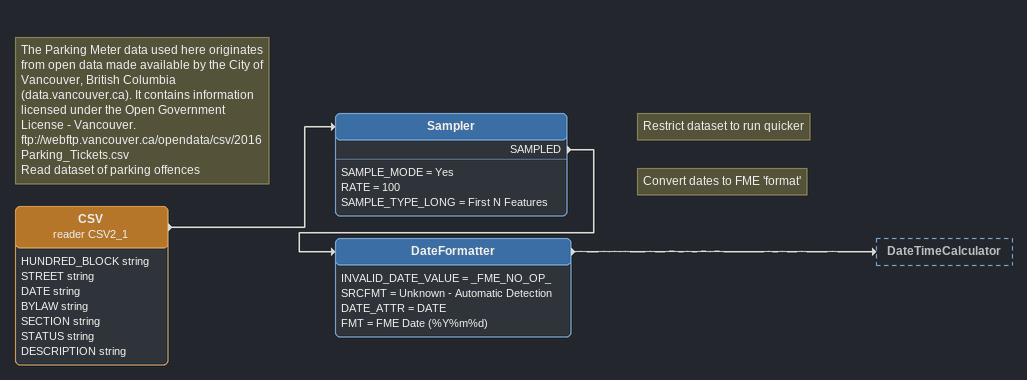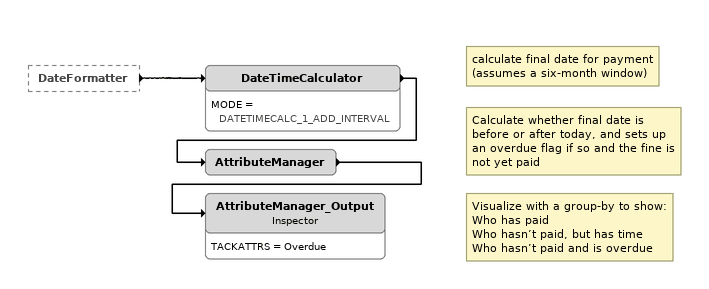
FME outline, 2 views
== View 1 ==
Note: The Parking Meter data used here originates from open data made available by the City of Vancouver, British Columbia (data.vancouver.ca). It contains information licensed under the Open Government License - Vancouver. / ftp://webftp.vancouver.ca/opendata/csv/2016Parking_Tickets.csv / Read dataset of parking offences
CSV (reader CSV2_1)
    attributes: HUNDRED_BLOCK string, STREET string, DATE string, BYLAW string, SECTION string, STATUS string, DESCRIPTION string
    -> Sampler
Note: Restrict dataset to run quicker
Sampler
    SAMPLE_MODE = Yes
    RATE = 100
    SAMPLE_TYPE_LONG = First N Features
    SAMPLED -> DateFormatter
Note: Convert dates to FME 'format'
DateFormatter
    INVALID_DATE_VALUE = _FME_NO_OP_
    SRCFMT = Unknown - Automatic Detection
    DATE_ATTR = DATE
    FMT = FME Date (%Y%m%d)
    -> DateTimeCalculator

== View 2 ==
DateFormatter [outside]
    -> DateTimeCalculator
Note: calculate final date for payment / (assumes a six-month window)
DateTimeCalculator
    MODE = DATETIMECALC_1_ADD_INTERVAL
    -> AttributeManager
Note: Calculate whether final date is before or after today, and sets up an overdue flag if so and the fine is not yet paid
AttributeManager
    -> AttributeManager_Output
Note: Visualize with a group-by to show: / Who has paid / Who hasn’t paid, but has time / Who hasn’t paid and is overdue
AttributeManager_Output: Inspector
    TACKATTRS = Overdue
